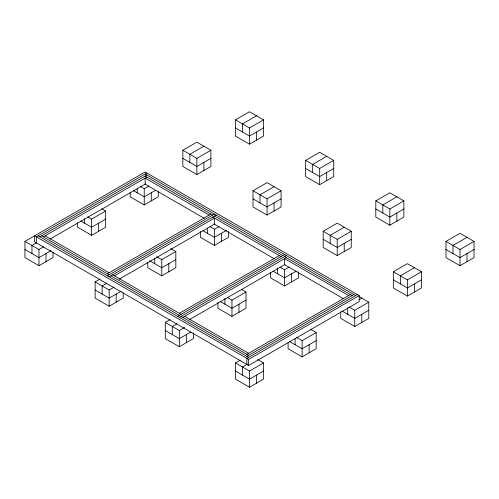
<?xml version="1.0" encoding="UTF-8"?>
<svg xmlns="http://www.w3.org/2000/svg" width="499" height="499" viewBox="0 0 499 499"><rect width="100%" height="100%" fill="white"/><g stroke="black" fill="none" stroke-linecap="round" stroke-linejoin="round"><path stroke-width="0.75" d="M53.019 252.444L53.019 257.603L38.984 265.705L24.95 257.603L24.95 241.397L145.122 172.018L359.143 295.583L359.143 301.658L248.621 365.468L34.599 241.903L34.599 235.827L248.621 359.392L359.143 295.583M182.84 150.243L196.874 142.14L210.909 150.243L210.909 166.448L196.874 174.55L182.84 166.448L182.84 150.243L196.874 158.345L210.909 150.243M235.466 119.86L249.5 111.757L263.534 119.86L263.534 136.065L249.5 144.167L235.466 136.065L235.466 119.86L249.5 127.962L263.534 119.86M146.874 173.028L36.352 236.838L36.352 242.919M39.864 236.838L146.874 175.055M43.369 236.838L146.874 177.083M36.645 242.745L31.967 245.446L31.967 253.554M203.891 146.188L189.857 154.291L189.857 162.393M256.517 115.805L242.483 123.908L242.483 132.01M50.093 239.033L145.527 183.938M24.95 241.397L38.984 249.5L43.663 246.799M87.787 216.903L91.616 219.117L105.651 211.015L105.651 227.22L91.616 235.322L77.582 227.22L77.582 222.797M140.412 186.52L144.242 188.728L148.92 186.027M51.104 250.604L38.984 257.603L24.95 249.5M105.651 219.117L91.616 227.22L80.769 220.957M155.725 190.2L144.242 196.831L133.395 190.574M210.909 158.345L196.874 166.448L182.84 158.345M263.534 127.962L249.5 136.065L235.466 127.962M130.208 192.414L130.208 196.831L144.242 204.933L158.277 196.831L158.277 191.678M107.404 273.808L210.902 214.052M123.191 292.963L123.191 298.115L109.156 306.218L95.122 298.115L95.122 281.91L99.8 279.209M253.005 190.755L267.046 182.653L281.08 190.755L281.08 206.96L267.046 215.063L253.005 206.96L253.005 190.755L267.04 198.858L281.08 190.755M305.637 160.372L319.672 152.27L333.706 160.372L333.706 176.577L319.672 184.68L305.637 176.577L305.637 160.372L319.672 168.475L333.706 160.372M107.404 275.835L214.414 214.052M109.156 276.845L216.167 215.063M114.421 275.835L214.414 218.1L214.414 224.182L119.118 279.197M106.817 283.264L102.139 285.964L102.139 294.067M274.063 186.707L260.023 194.81L260.023 202.912M326.689 156.318L312.655 164.421L312.655 172.523M95.122 281.91L109.156 290.013L113.834 287.312M156.68 256.679L161.788 259.63L175.823 251.527L175.823 267.732L161.788 275.835L147.754 267.732L147.754 262.574M209.948 226.665L214.414 229.241L219.092 226.54M121.276 291.117L109.156 298.115L95.122 290.013M175.823 259.63L161.788 267.732L149.663 260.734M226.534 230.351L214.414 237.343L202.931 230.719M281.08 198.858L267.046 206.96L253.005 198.858M333.706 168.475L319.672 176.577L305.637 168.475M200.38 231.455L200.38 237.343L214.414 245.452L228.448 237.343L228.448 231.455M179.328 313.31L279.321 255.575M193.363 332.739L193.363 338.628L179.328 346.73L165.294 338.628L165.294 322.423L169.972 319.722M323.177 231.268L337.218 223.165L351.252 231.268L351.252 247.473L337.218 255.575L323.177 247.473L323.177 231.268L337.212 239.37L351.252 231.268M375.809 200.885L389.844 192.782L403.878 200.885L403.878 217.09L389.844 225.192L375.809 217.09L375.809 200.885L389.844 208.987L403.878 200.885M177.575 316.347L284.586 254.565M179.328 317.358L286.339 255.575M182.834 317.358L286.339 257.603M176.989 323.776L172.311 326.477L172.311 334.579M344.235 227.22L330.195 235.322L330.195 243.425M396.861 196.831L382.827 204.933L382.827 213.036M189.558 319.553L284.998 264.458M165.294 322.423L179.328 330.525L184.674 327.438M227.494 297.566L231.96 300.142L245.995 292.04L245.995 308.245L231.96 316.347L217.92 308.245L217.92 302.35M280.12 267.177L284.586 269.759L289.264 267.059M190.811 331.997L179.328 338.628L165.294 330.525M245.995 300.142L231.96 308.245L220.477 301.614M296.069 271.231L284.586 277.862L273.103 271.231M351.252 239.37L337.218 247.473L323.177 239.37M403.878 208.987L389.844 217.09L375.809 208.987M270.552 272.704L270.552 277.862L284.586 285.964L298.62 277.862L298.62 271.967M246.868 354.327L350.373 294.572M257.796 359.623L263.534 362.935L263.534 379.14L249.5 387.243L235.466 379.14L235.466 362.935L240.144 360.234M246.868 356.355L353.878 294.572M393.349 271.78L407.39 263.678L421.424 271.78L421.424 287.985L407.39 296.088L393.349 287.985L393.349 271.78L407.384 279.883L421.424 271.78M445.981 241.397L460.016 233.295L474.05 241.397L474.05 257.603L460.016 265.705L445.981 257.603L445.981 241.397L460.016 249.5L474.05 241.397M357.39 294.572L246.868 358.382L246.868 364.457M247.161 364.289L242.483 366.99L242.483 375.092M359.099 299.662L361.775 298.115M414.407 267.732L400.366 275.835L400.366 283.937M467.033 237.343L452.998 245.446L452.998 253.554M235.466 362.935L249.5 371.038L263.534 362.935M296.387 337.343L302.126 340.655L316.166 332.552L316.166 348.757L302.132 356.86L288.091 348.757L288.091 342.863M349.019 306.954L354.758 310.272L368.792 302.169L368.792 318.374L354.758 326.477L340.723 318.374L340.723 311.744M263.534 371.038L249.5 379.14L235.466 371.038M316.166 340.655L302.132 348.757L289.37 341.391M368.792 310.272L354.758 318.374L342.002 311.008M421.424 279.883L407.39 287.985L393.349 279.883M474.05 249.5L460.016 257.603L445.981 249.5M359.224 296.643L368.792 302.169M145.122 174.045L355.637 295.583M145.122 176.072L212.661 215.063M214.414 216.073L282.833 255.575M284.586 256.592L352.126 295.583M209.15 215.063L145.122 178.093L145.122 184.175L204.434 218.419M212.661 217.09L281.074 256.592M348.62 295.583L284.586 258.613L284.586 264.695L343.225 298.545M214.002 223.939L274.369 258.794M101.821 208.8L105.651 211.015M170.714 248.577L175.823 251.527M241.528 289.464L245.995 292.04M310.422 329.24L316.166 332.552M45.122 235.827L109.156 272.797M112.662 274.818L181.081 314.32M184.593 316.347L248.621 353.317M41.617 235.827L109.156 274.818M110.909 275.835L179.328 315.337M181.081 316.347L248.621 355.338M38.105 235.827L248.621 357.365M467.033 253.554L467.033 261.657M460.016 249.5L460.016 265.705M414.407 283.937L414.407 292.04M407.384 279.883L407.39 296.088M396.861 213.036L396.861 221.138M389.844 208.987L389.844 225.192M361.775 314.32L361.775 322.423M354.758 310.272L354.758 326.477M347.741 307.69L347.741 314.32M344.235 243.425L344.235 251.527M337.212 239.37L337.218 255.575M326.689 172.523L326.689 180.626M319.672 168.475L319.672 184.68M309.149 344.709L309.149 352.812M302.126 340.655L302.132 356.86M295.109 338.815L295.109 344.709M291.603 273.808L291.603 281.91M284.586 269.759L284.586 285.964M277.569 267.913L277.569 273.808M274.063 202.912L274.063 211.015M267.04 198.858L267.046 215.063M256.517 132.01L256.517 140.113M256.517 375.092L256.517 383.195M249.5 127.962L249.5 144.167M249.5 371.038L249.5 387.243M248.621 359.392L248.621 365.468M238.977 304.19L238.977 312.293M231.96 300.142L231.96 316.347M224.937 298.302L224.937 304.19M221.431 233.295L221.431 241.397M214.414 229.241L214.414 245.452M207.397 228.137L207.397 233.295M203.891 162.393L203.891 170.502M196.874 158.345L196.874 174.55M186.345 334.579L186.345 342.682M179.328 330.525L179.328 346.73M168.805 263.678L168.805 271.78M161.788 259.63L161.788 275.835M154.771 258.526L154.771 263.678M151.259 192.782L151.259 200.885M144.242 188.728L144.242 204.933M137.225 188.36L137.225 192.782M116.173 294.067L116.173 302.169M109.156 290.013L109.156 306.218M98.634 223.165L98.634 231.268M91.616 219.117L91.616 235.322M84.599 218.749L84.599 223.165M46.002 253.554L46.002 261.657M38.984 249.5L38.984 265.705"/></g></svg>
